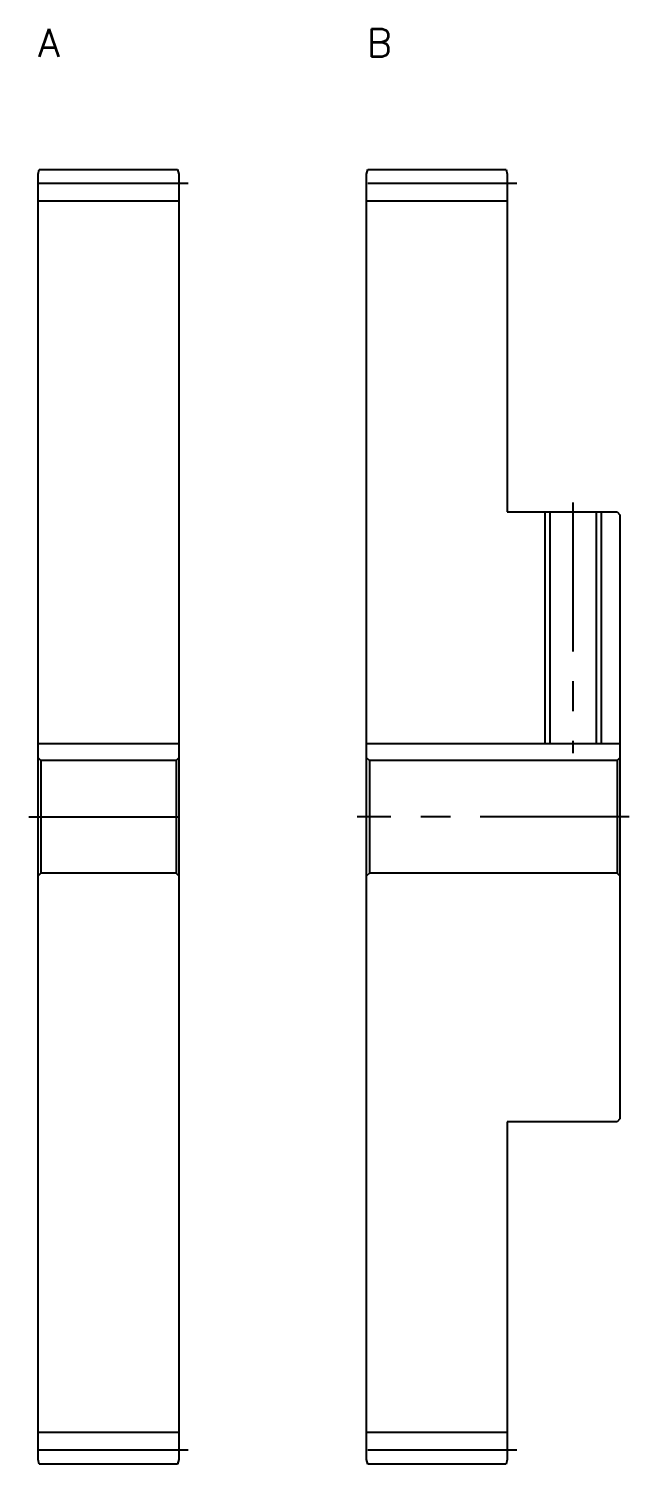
# Model space of a CAD drawing. Extents: x -1 to 221, y -13 to 163.
# Drawn here: x 157 to 221, y 10 to 163 of the extents above; entities that cross this region are included whole.
import ezdxf

# ---------------------------------------------------------------- set-up
doc = ezdxf.new("R2010")
doc.units = 0
doc.header["$LTSCALE"] = 0.5
doc.linetypes.add('CENTER', pattern=[50.8, 31.75, -6.35, 6.35, -6.35])
for name, color, linetype in [('MSM_CENTER', 1, 'CENTER'), ('MSM_CONTINUOUS', 7, 'CONTINUOUS'), ('MSM_NARROW', 5, 'CONTINUOUS'), ('MSM_PART_NUMBER', 7, 'CONTINUOUS')]:
    doc.layers.add(name, color=color, linetype=linetype)
doc.styles.get("Standard").update_dxf_attribs({"font": 'txt.shx', "height": 2, "bigfont": 'bigfont.shx'})

# ---------------------------------------------------------------- blocks, each defined once
blk = doc.blocks.new('*U6')
at = {"layer": 'MSM_PART_NUMBER'}
blk.add_text('A', height=3, dxfattribs=at).set_placement((158, 160))
blk = doc.blocks.new('*U7')
at = {"layer": 'MSM_PART_NUMBER'}
blk.add_text('B', height=3, dxfattribs=at).set_placement((193, 160))

msp = doc.modelspace()

# ---------------------------------------------------------------- linework, layer by layer
at = {"layer": 'MSM_CENTER'}
for p, q in [((174, 146.5), (157, 146.5)), ((209, 146.5), (192, 146.5)), ((215, 112.5), (215, 85.8)), ((157, 79), (174, 79)), ((221, 79), (192, 79)), ((174, 11.5), (157, 11.5)), ((209, 11.5), (192, 11.5))]:
    msp.add_line(p, q, dxfattribs=at)
at = {"layer": 'MSM_CONTINUOUS'}
for p, q in [((158, 147.5), (158.13, 148)), ((158, 10.5), (158, 147.5)), ((158.13, 148), (172.87, 148)), ((172.87, 148), (173, 147.5)), ((173, 147.5), (173, 10.5)), ((193, 147.5), (193.13, 148)), ((193, 10.5), (193, 147.5)), ((193.13, 148), (207.87, 148)), ((207.87, 148), (208, 147.5)), ((208, 147.5), (208, 111.5)), ((173, 144.62), (158, 144.62)), ((208, 144.62), (193, 144.62)), ((208, 111.5), (219.7, 111.5)), ((212.54, 111.5), (212.54, 86.8)), ((217.46, 111.5), (217.46, 86.8)), ((219.7, 111.5), (220, 111.2)), ((220, 111.2), (220, 46.8)), ((173, 86.8), (158, 86.8)), ((220, 86.8), (193, 86.8)), ((158.3, 85), (158, 85.3)), ((172.7, 85), (158.3, 85)), ((158.3, 85), (158.3, 73)), ((173, 85.3), (172.7, 85)), ((172.7, 85), (172.7, 73)), ((193.3, 85), (193, 85.3)), ((219.7, 85), (193.3, 85)), ((193.3, 85), (193.3, 73)), ((220, 85.3), (219.7, 85)), ((219.7, 85), (219.7, 73)), ((158.3, 73), (158, 72.7)), ((172.7, 73), (158.3, 73)), ((173, 72.7), (172.7, 73)), ((193.3, 73), (193, 72.7)), ((219.7, 73), (193.3, 73)), ((220, 72.7), (219.7, 73)), ((208, 46.5), (208, 10.5)), ((219.7, 46.5), (208, 46.5)), ((220, 46.8), (219.7, 46.5)), ((173, 13.38), (158, 13.38)), ((208, 13.38), (193, 13.38)), ((158.13, 10), (158, 10.5)), ((172.87, 10), (158.13, 10)), ((173, 10.5), (172.87, 10)), ((193.13, 10), (193, 10.5)), ((207.87, 10), (193.13, 10)), ((208, 10.5), (207.87, 10))]:
    msp.add_line(p, q, dxfattribs=at)
at = {"layer": 'MSM_NARROW'}
for p, q in [((212, 111.5), (212, 86.8)), ((218, 111.5), (218, 86.8))]:
    msp.add_line(p, q, dxfattribs=at)

# ---------------------------------------------------------------- block references
at = {"layer": 'MSM_CONTINUOUS'}
for name in ['*U6', '*U7']:
    msp.add_blockref(name, (0, 0), dxfattribs=at)

doc.saveas('drawing.dxf')
